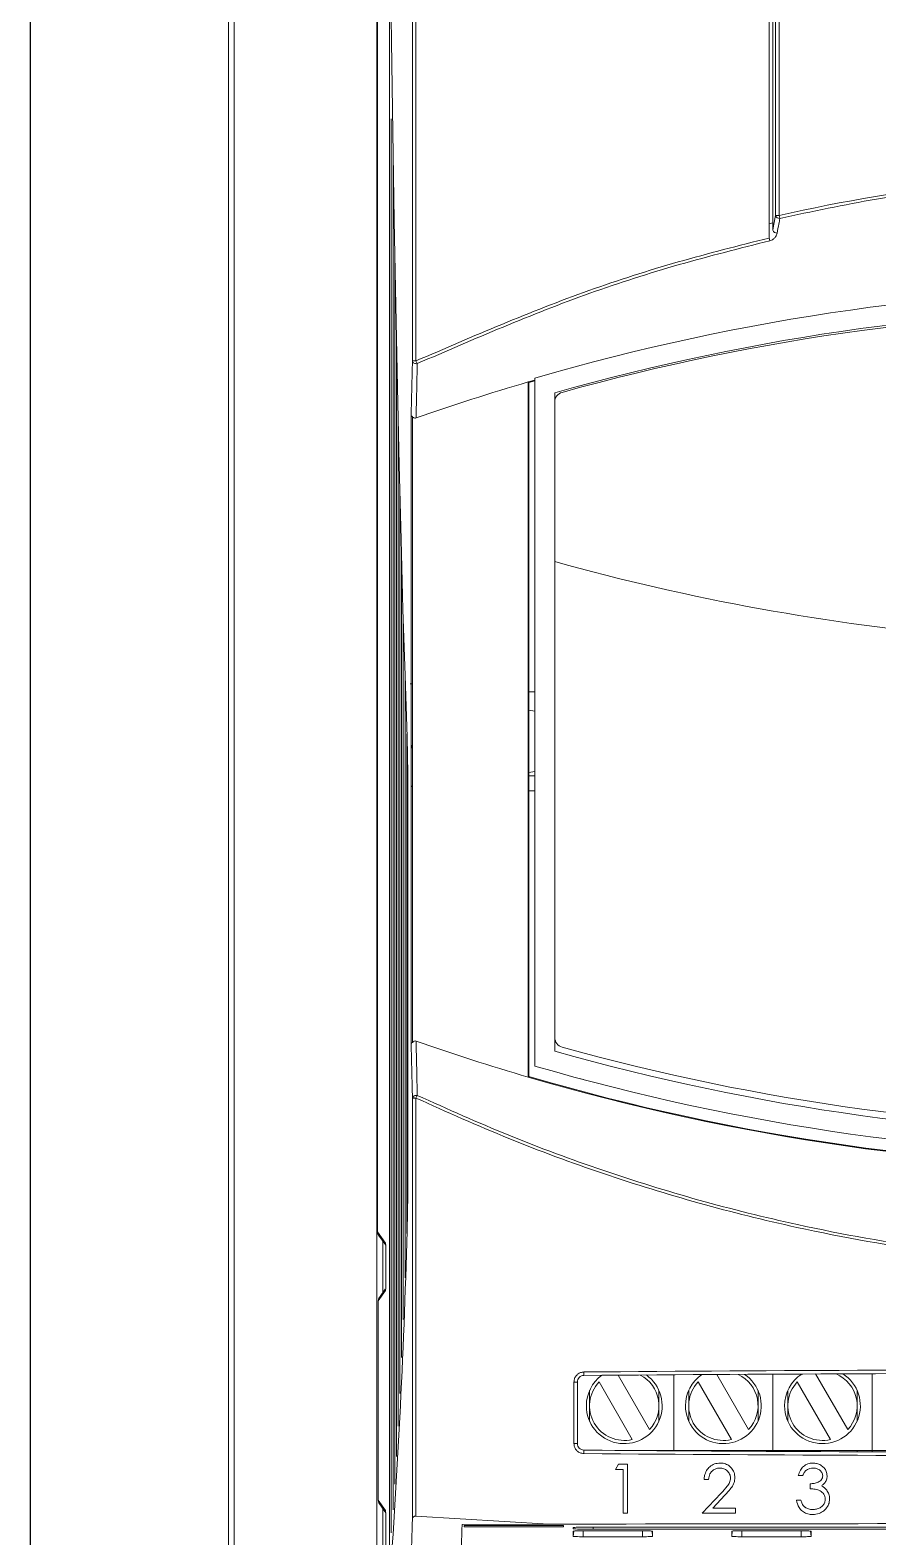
# Model space of a CAD drawing. Header units: millimetres. Extents: x -829 to 2887, y -460 to 1788.
# Drawn here: x -829 to -786.3, y 487.2 to 563.2 of the extents above; entities that cross this region are included whole.
import ezdxf

# ---------------------------------------------------------------- set-up
doc = ezdxf.new("R2010")
doc.units = ezdxf.units.MM
doc.layers.add('Inversor', color=4, linetype='Continuous')

msp = doc.modelspace()

# ---------------------------------------------------------------- linework, layer by layer
msp.add_line((-829.025, 844.568), (-829.025, 422.541))
at = {"layer": 'Inversor', "linetype": 'Continuous', "lineweight": 15}
for p, q in [((-819.025, 600.341), (-819.025, 472.541)), ((-818.725, 600.341), (-818.725, 472.541)), ((-809.737, 546.505), (-809.737, 593.276)), ((-809.561, 593.276), (-809.561, 546.505)), ((-791.417, 553.843), (-791.417, 593.081)), ((-791.234, 593.081), (-791.234, 553.843)), ((-811.525, 482.889), (-811.525, 590.263)), ((-810.889, 486.307), (-810.889, 570.383)), ((-810.802, 558.718), (-810.802, 487.374)), ((-810.802, 558.718), (-810.802, 487.369)), ((-810.716, 488.525), (-810.716, 557.332)), ((-791.741, 553.43), (-791.558, 553.474)), ((-803.553, 510.923), (-803.556, 545.645)), ((-802.556, 544.892), (-802.553, 511.676)), ((-810.456, 543.491), (-810.456, 492.758)), ((-810.456, 543.487), (-810.456, 492.753)), ((-810.371, 494.397), (-810.371, 539.842)), ((-810.284, 536.475), (-810.284, 496.213)), ((-810.284, 536.472), (-810.284, 496.209)), ((-810.198, 498.129), (-810.198, 533.329)), ((-810.111, 530.355), (-810.111, 500.237)), ((-810.111, 530.351), (-810.111, 500.241)), ((-809.732, 530.207), (-809.845, 530.212)), ((-810.026, 502.465), (-810.026, 527.681)), ((-803.554, 525.78), (-803.862, 525.732)), ((-809.737, 488.067), (-809.737, 509.307)), ((-809.672, 509.307), (-809.672, 509.406)), ((-809.561, 509.307), (-809.561, 488.208)), ((-811.497, 502.562), (-811.496, 502.559)), ((-811.496, 502.559), (-811.094, 501.989)), ((-811.441, 502.386), (-811.086, 501.883)), ((-811.225, 502.08), (-811.225, 499.503)), ((-811.078, 501.348), (-811.078, 500.235)), ((-811.078, 501.348), (-811.078, 501.348)), ((-811.078, 501.348), (-811.078, 500.235)), ((-811.094, 499.594), (-811.46, 499.075)), ((-811.116, 499.658), (-811.405, 499.248)), ((-811.078, 500.235), (-811.078, 500.235)), ((-811.46, 489.008), (-811.46, 499.075)), ((-801.083, 495.483), (-801.083, 495.308)), ((-794.382, 495.356), (-792.777, 492.577)), ((-789.398, 495.384), (-787.777, 492.577)), ((-801.588, 494.974), (-801.588, 491.874)), ((-801.588, 494.974), (-801.414, 494.974)), ((-801.414, 494.974), (-801.414, 491.874)), ((-800.799, 493.008), (-800.799, 494.549)), ((-798.643, 492.076), (-800.32, 494.981)), ((-795.799, 493.009), (-795.799, 494.549)), ((-790.799, 493.009), (-790.799, 494.549)), ((-787.299, 494.55), (-787.299, 493.009)), ((-801.588, 491.874), (-801.414, 491.874)), ((-801.083, 491.365), (-801.083, 491.541)), ((-795.798, 491.502), (-795.798, 491.529)), ((-790.798, 491.472), (-790.798, 491.529)), ((-787.298, 491.529), (-787.298, 491.455)), ((-799.484, 490.57), (-799.104, 490.57)), ((-789.669, 489.842), (-789.669, 489.589)), ((-811.46, 489.008), (-811.094, 488.489)), ((-794.157, 489.376), (-795.115, 488.354)), ((-794.586, 488.608), (-793.968, 489.267)), ((-811.405, 488.835), (-811.086, 488.383)), ((-811.225, 488.58), (-811.225, 486.003)), ((-802.855, 487.804), (-809.561, 488.208)), ((-795.115, 488.354), (-793.437, 488.354)), ((-793.437, 488.608), (-794.586, 488.608)), ((-811.078, 487.848), (-811.078, 486.735)), ((-811.078, 487.848), (-811.078, 487.848)), ((-811.078, 487.848), (-811.078, 486.735)), ((-807.232, 487.788), (-802.855, 487.804)), ((-802.123, 487.735), (-807.123, 487.735)), ((-807.123, 487.735), (-807.123, 487.67)), ((-807.123, 487.67), (-802.123, 487.67)), ((-802.129, 487.735), (-802.123, 487.67)), ((-802.123, 487.67), (-802.123, 487.735)), ((-801.617, 487.636), (-801.623, 487.57)), ((-801.623, 487.635), (-801.623, 487.57)), ((-801.623, 487.454), (-801.623, 487.181)), ((-801.599, 487.452), (-801.623, 487.181)), ((-798.123, 487.464), (-801.123, 487.464)), ((-801.123, 487.464), (-801.123, 487.171)), ((-742.623, 487.656), (-800.623, 487.656)), ((-800.623, 487.656), (-800.623, 487.549)), ((-800.623, 487.549), (-742.623, 487.549)), ((-798.123, 487.464), (-798.123, 487.171)), ((-797.647, 487.456), (-797.623, 487.181)), ((-797.623, 487.181), (-797.623, 487.454)), ((-793.623, 487.454), (-793.623, 487.181)), ((-793.599, 487.452), (-793.623, 487.181)), ((-790.123, 487.464), (-793.123, 487.464)), ((-793.123, 487.464), (-793.123, 487.171)), ((-790.123, 487.464), (-790.123, 487.171)), ((-789.647, 487.456), (-789.623, 487.181)), ((-789.623, 487.181), (-789.623, 487.454)), ((-801.123, 487.171), (-798.123, 487.171)), ((-793.123, 487.171), (-790.123, 487.171))]:
    msp.add_line(p, q, dxfattribs=at)
at = {"layer": 'Inversor', "linetype": 'Continuous', "lineweight": 0}
for p, q in [((-791.741, 552.711), (-791.741, 595.019)), ((-791.558, 594.413), (-791.558, 553.1)), ((-791.417, 553.843), (-791.234, 553.843)), ((-810.629, 552.122), (-810.629, 489.82)), ((-810.543, 491.21), (-810.543, 547.604)), ((-809.737, 546.505), (-809.561, 546.505)), ((-803.556, 545.545), (-803.897, 545.446)), ((-803.897, 545.446), (-803.897, 510.365)), ((-803.556, 545.509), (-803.862, 545.42)), ((-803.862, 545.42), (-803.862, 510.392)), ((-809.8, 512.058), (-809.8, 543.754)), ((-809.732, 512.116), (-809.732, 543.696)), ((-803.862, 529.807), (-803.555, 529.807)), ((-803.862, 528.883), (-803.554, 528.835)), ((-803.862, 525.565), (-803.554, 525.565)), ((-809.971, 525.043), (-809.971, 505.043)), ((-803.554, 524.807), (-803.862, 524.807)), ((-809.737, 509.307), (-809.561, 509.307)), ((-799.362, 495.321), (-797.777, 492.576)), ((-796.549, 495.342), (-796.548, 491.529)), ((-791.549, 495.373), (-791.548, 491.529)), ((-786.549, 495.397), (-786.548, 491.529)), ((-797.299, 494.549), (-797.299, 493.008)), ((-793.643, 492.077), (-795.32, 494.981)), ((-792.299, 494.549), (-792.299, 493.009)), ((-788.643, 492.077), (-790.32, 494.982)), ((-796.548, 491.529), (-799.519, 491.529)), ((-797.298, 491.529), (-797.298, 491.512)), ((-796.548, 491.507), (-796.548, 491.529)), ((-791.548, 491.529), (-796.548, 491.529)), ((-792.298, 491.529), (-792.298, 491.48)), ((-791.548, 491.476), (-791.548, 491.529)), ((-786.548, 491.529), (-791.548, 491.529)), ((-781.548, 491.53), (-786.548, 491.529)), ((-786.548, 491.451), (-786.548, 491.529)), ((-799.339, 490.824), (-799.484, 490.57)), ((-798.882, 490.824), (-799.339, 490.824)), ((-799.104, 490.57), (-799.104, 488.354)), ((-798.882, 488.354), (-798.882, 490.824)), ((-795.02, 490.064), (-794.798, 490.064)), ((-790.271, 490.254), (-790.049, 490.254)), ((-790.144, 489.019), (-790.366, 489.019)), ((-799.104, 488.354), (-798.882, 488.354)), ((-793.437, 488.354), (-793.437, 488.608))]:
    msp.add_line(p, q, dxfattribs=at)
at = {"layer": 'Inversor', "linetype": 'Continuous', "lineweight": 15, "flags": 128}
for points in [[(-811.033, 587.387), (-810.998, 582.249), (-810.956, 577.191), (-810.908, 572.229), (-810.854, 567.375), (-810.794, 562.643), (-810.727, 558.045), (-810.655, 553.595), (-810.577, 549.304), (-810.493, 545.184), (-810.405, 541.246), (-810.311, 537.502), (-810.213, 533.961), (-810.11, 530.632), (-810.003, 527.526)], [(-791.558, 553.1), (-791.515, 553.327), (-791.417, 553.843)], [(-809.732, 526.741), (-809.735, 526.827), (-809.744, 527.091)], [(-801.099, 510.238), (-801.244, 510.27), (-801.385, 510.315)]]:
    msp.add_lwpolyline(points, dxfattribs=at)
at = {"layer": 'Inversor', "linetype": 'Continuous', "lineweight": 0, "flags": 128}
for points in [[(-809.737, 546.505), (-809.731, 546.475), (-809.716, 546.446), (-809.691, 546.42), (-809.66, 546.399), (-809.622, 546.382), (-809.58, 546.372), (-809.535, 546.368), (-809.491, 546.371)], [(-809.491, 509.441), (-809.535, 509.444), (-809.58, 509.44), (-809.622, 509.43), (-809.66, 509.413), (-809.691, 509.392), (-809.716, 509.366), (-809.731, 509.337), (-809.737, 509.307)]]:
    msp.add_lwpolyline(points, dxfattribs=at)
at = {"layer": 'Inversor', "linetype": 'Continuous', "lineweight": 0}
for centre, radius, start, end in [((-791.213, 553.922), 0.219, 201.18319, 273.87845), ((-788.806, 554.385), 2.487, 192.57901, 195.89623), ((-791.353, 553.179), 0.219, 201.20209, 273.95219), ((-789.331, 553.268), 2.473, 193.00462, 196.3438), ((-771.724, 435.598), 113.487, 74.43548, 105.5724), ((-808.259, 547.096), 1.429, 204.40163, 210.45), ((-802.056, 544.438), 0.5, 105.5724, 180.00394), ((-802.053, 512.358), 0.5, 180.00394, 254.43548), ((-771.583, 620.732), 115, 253.681, 286.2788), ((-771.583, 620.732), 114.965, 253.69404, 286.26575), ((-808.248, 508.71), 1.442, 149.57592, 155.57245), ((-889.108, 504.826), 79.137, 358.39023, 0.15707), ((-799.049, 493.779), 1.75, 316.60549, 62.42005), ((-794.049, 493.779), 1.75, 316.60549, 64.83447), ((-789.049, 493.779), 1.75, 316.60549, 66.91747), ((-799.049, 493.779), 1.75, 136.60549, 283.40239), ((-794.049, 493.779), 1.75, 136.60549, 283.40239), ((-789.049, 493.779), 1.75, 136.60549, 283.40239)]:
    msp.add_arc(centre, radius, start, end, dxfattribs=at)
at = {"layer": 'Inversor', "linetype": 'Continuous', "lineweight": 15}
for centre, radius, start, end in [((-771.474, 435.485), 114.737, 73.77069, 106.23718), ((-771.474, 435.485), 113.737, 74.14833, 105.85954), ((-771.592, 435.076), 115, 106.31454, 109.27496), ((-771.675, 647.141), 114.987, 254.42165, 265.01643), ((-886.967, 525.278), 76.996, 359.82501, 1.67281), ((-771.583, 620.732), 115, 250.72052, 253.681), ((-771.736, 621.202), 113.487, 254.43548, 285.5724), ((-771.486, 621.088), 113.737, 254.14833, 285.85954), ((-771.486, 621.088), 114.737, 253.77069, 286.23718), ((-1754.923, 537.407), 945.543, 357.882173, 357.961809), ((-811.196, 502.559), 0.3, 179.96719, 215.2076), ((-1224.104, 514.273), 414.266, 355.77837, 358.38579), ((-799.049, 493.779), 1.912, 180.00394, 54.33517), ((-799.049, 493.779), 1.912, 126.53897, 180.00394), ((-794.049, 493.779), 1.912, 180.00394, 56.03856), ((-794.049, 493.779), 1.912, 124.67532, 180.00394), ((-789.049, 493.779), 1.912, 180.00394, 57.43964), ((-789.049, 493.779), 1.912, 123.11453, 180.00394)]:
    msp.add_arc(centre, radius, start, end, dxfattribs=at)
for centre, major_axis, ratio, start_param, end_param in [((-811.16, 499.075), (0.173, 0.245), 0.999087, 1.570796, 2.186203), ((-771.623, 467.793), (317.867, 0), 0.087489, 1.477982, 1.663611), ((-771.623, 467.793), (315.867, 0), 0.087489, 1.477392, 1.6642), ((-771.623, 519.055), (315.867, 0), 0.087489, 4.618985, 4.805793), ((-771.623, 519.055), (317.867, 0), 0.087489, 4.619575, 4.805203), ((-811.16, 489.008), (-0.173, 0.245), 0.999087, 0.955389, 1.570796), ((-771.623, 481.178), (317.867, 0), 0.020947, 1.472384, 1.669208)]:
    msp.add_ellipse(centre, major_axis=major_axis, ratio=ratio, start_param=start_param, end_param=end_param, dxfattribs=at)
for points, knots in [([(-811.497, 570.523), (-811.497, 570.52), (-811.497, 570.516), (-811.497, 570.501), (-811.498, 570.481), (-811.498, 570.09), (-811.498, 568.24), (-811.497, 560.426), (-811.498, 551.902), (-811.498, 543.224), (-811.498, 539.674), (-811.498, 537.244), (-811.498, 536.434)], [0, 0, 0, 0, 0.000648, 0.001243, 0.001832, 0.002601, 0.035226, 0.165725, 0.687719, 0.786313, 0.928771, 1, 1, 1, 1]), ([(-791.234, 553.843), (-788.004, 554.579), (-784.751, 555.132), (-778.202, 555.872), (-774.905, 556.06), (-768.267, 556.059), (-764.971, 555.87), (-758.423, 555.128), (-755.171, 554.574), (-751.942, 553.837)], [0, 0, 0, 0, 0.25, 0.25, 0.5, 0.5, 0.75, 0.75, 1, 1, 1, 1]), ([(-751.977, 553.698), (-753.58, 554.037), (-756.791, 554.717), (-761.694, 555.399), (-766.655, 555.827), (-771.617, 555.964), (-776.55, 555.824), (-781.449, 555.405), (-786.346, 554.728), (-789.579, 554.045), (-791.198, 553.703)], [0, 0, 0, 0, 0.124379, 0.249168, 0.375233, 0.501739, 0.625255, 0.749189, 0.874384, 1, 1, 1, 1]), ([(-791.198, 553.703), (-791.216, 553.608), (-791.263, 553.36), (-791.309, 553.112), (-791.338, 552.96)], [0, 0, 0, 0, 0.385607, 1, 1, 1, 1]), ([(-809.561, 546.505), (-806.678, 547.754), (-802.351, 549.629), (-796.341, 551.55), (-793.276, 552.324), (-791.741, 552.711)], [0, 0, 0, 0, 0.499042, 0.749161, 1, 1, 1, 1]), ([(-791.705, 552.572), (-793.232, 552.186), (-796.292, 551.413), (-802.291, 549.495), (-806.614, 547.619), (-809.491, 546.371)], [0, 0, 0, 0, 0.250108, 0.500947, 1, 1, 1, 1]), ([(-809.8, 543.754), (-809.79, 544.216), (-809.769, 545.134), (-809.747, 546.05), (-809.737, 546.505)], [0, 0, 0, 0, 0.503581, 1, 1, 1, 1]), ([(-809.491, 546.371), (-809.502, 545.916), (-809.522, 545.003), (-809.543, 544.089), (-809.554, 543.63)], [0, 0, 0, 0, 0.498115, 1, 1, 1, 1]), ([(-809.554, 543.63), (-809.569, 543.626), (-809.6, 543.618), (-809.648, 543.628), (-809.695, 543.653), (-809.719, 543.681), (-809.732, 543.696)], [0, 0, 0, 0, 0.234034, 0.46827, 0.698307, 1, 1, 1, 1]), ([(-811.498, 536.434), (-811.498, 536.234), (-811.498, 535.234), (-811.498, 531.034), (-811.498, 524.685), (-811.498, 517.566), (-811.498, 512.595), (-811.498, 509.271), (-811.498, 507.048), (-811.498, 505.561), (-811.498, 504.567), (-811.498, 503.902), (-811.498, 503.504), (-811.498, 503.129), (-811.498, 502.882), (-811.498, 502.662), (-811.498, 502.623), (-811.498, 502.589), (-811.497, 502.573), (-811.497, 502.564), (-811.497, 502.562), (-811.497, 502.562)], [0, 0, 0, 0, 0.017702, 0.088511, 0.371745, 0.579638, 0.718676, 0.811664, 0.873853, 0.915444, 0.943261, 0.961864, 0.974306, 0.978466, 0.995108, 0.996049, 0.99799, 0.998527, 0.999154, 0.999748, 1, 1, 1, 1]), ([(-809.8, 527.112), (-809.8, 527.111), (-809.784, 527.099), (-809.764, 527.095), (-809.744, 527.091)], [0, 0, 0, 0, 0.051162, 1, 1, 1, 1]), ([(-809.732, 525.034), (-809.743, 525.035), (-809.768, 525.037), (-809.788, 525.046), (-809.8, 525.05)], [0, 0, 0, 0, 0.391703, 1, 1, 1, 1]), ([(-809.737, 509.307), (-809.747, 509.762), (-809.769, 510.678), (-809.79, 511.596), (-809.8, 512.058)], [0, 0, 0, 0, 0.496416, 1, 1, 1, 1]), ([(-809.732, 512.116), (-809.712, 512.143), (-809.685, 512.166), (-809.622, 512.192), (-809.586, 512.193), (-809.554, 512.182)], [0, 0, 0, 0, 0.5, 0.5, 1, 1, 1, 1]), ([(-809.554, 512.182), (-809.543, 511.723), (-809.522, 510.809), (-809.502, 509.895), (-809.491, 509.441)], [0, 0, 0, 0, 0.501883, 1, 1, 1, 1]), ([(-733.686, 509.28), (-735.879, 508.314), (-740.28, 506.378), (-747.21, 504.11), (-754.379, 502.353), (-761.613, 501.221), (-768.815, 500.698), (-775.967, 500.76), (-783.175, 501.419), (-789.631, 502.555), (-795.277, 503.958), (-800.124, 505.46), (-804.904, 507.218), (-808.005, 508.609), (-809.561, 509.307)], [0, 0, 0, 0, 0.091973, 0.184528, 0.279001, 0.374178, 0.464028, 0.554516, 0.647012, 0.740193, 0.804853, 0.869514, 0.93452, 1, 1, 1, 1]), ([(-809.491, 509.441), (-807.96, 508.753), (-804.89, 507.374), (-800.14, 505.621), (-795.281, 504.109), (-789.704, 502.72), (-783.377, 501.596), (-776.273, 500.918), (-769.047, 500.826), (-761.803, 501.343), (-754.629, 502.455), (-747.548, 504.165), (-740.539, 506.431), (-736.021, 508.417), (-733.755, 509.413)], [0, 0, 0, 0, 0.064569, 0.129452, 0.194335, 0.259814, 0.349674, 0.440157, 0.532637, 0.625816, 0.717712, 0.810266, 0.904809, 1, 1, 1, 1]), ([(-811.494, 502.524), (-811.493, 502.516), (-811.488, 502.473), (-811.469, 502.427), (-811.446, 502.393), (-811.443, 502.389), (-811.443, 502.388), (-811.442, 502.387)], [0, 0, 0, 0, 0.160498, 0.903729, 0.971628, 0.996804, 1, 1, 1, 1]), ([(-811.094, 501.989), (-811.093, 501.985), (-811.09, 501.975), (-811.086, 501.902), (-811.082, 501.758), (-811.079, 501.565), (-811.079, 501.42), (-811.078, 501.348)], [0, 0, 0, 0, 0.121532, 0.339155, 0.560122, 0.779992, 1, 1, 1, 1]), ([(-811.089, 501.941), (-811.089, 501.941), (-811.089, 501.943), (-811.088, 501.931), (-811.086, 501.894), (-811.083, 501.796), (-811.08, 501.627), (-811.079, 501.458), (-811.079, 501.358), (-811.079, 501.335)], [0, 0, 0, 0, 0.002095, 0.073221, 0.197222, 0.401276, 0.651578, 0.919698, 1, 1, 1, 1]), ([(-811.078, 500.235), (-811.078, 500.195), (-811.079, 500.084), (-811.08, 499.909), (-811.084, 499.74), (-811.088, 499.623), (-811.092, 499.604), (-811.094, 499.594)], [0, 0, 0, 0, 0.12142, 0.339055, 0.560023, 0.779946, 1, 1, 1, 1]), ([(-811.079, 500.202), (-811.079, 500.158), (-811.079, 500.036), (-811.081, 499.853), (-811.085, 499.715), (-811.088, 499.649), (-811.089, 499.646), (-811.089, 499.645)], [0, 0, 0, 0, 0.161634, 0.446934, 0.735593, 0.913654, 1, 1, 1, 1]), ([(-801.083, 495.483), (-801.141, 495.477), (-801.255, 495.465), (-801.408, 495.375), (-801.522, 495.245), (-801.58, 495.102), (-801.586, 495.01), (-801.588, 494.974)], [0, 0, 0, 0, 0.2167925, 0.4337865, 0.6503452, 0.8660329, 1, 1, 1, 1]), ([(-801.083, 495.308), (-801.171, 495.307), (-801.256, 495.271), (-801.378, 495.148), (-801.414, 495.062), (-801.414, 494.974)], [0, 0, 0, 0, 0.5, 0.5, 1, 1, 1, 1]), ([(-801.588, 491.874), (-801.583, 491.817), (-801.572, 491.703), (-801.485, 491.551), (-801.356, 491.436), (-801.214, 491.375), (-801.12, 491.368), (-801.083, 491.365)], [0, 0, 0, 0, 0.214323, 0.428903, 0.643957, 0.85993, 1, 1, 1, 1]), ([(-801.414, 491.874), (-801.414, 491.787), (-801.378, 491.701), (-801.256, 491.578), (-801.171, 491.542), (-801.083, 491.541)], [0, 0, 0, 0, 0.5, 0.5, 1, 1, 1, 1]), ([(-794.214, 490.887), (-794.309, 490.879), (-794.498, 490.863), (-794.737, 490.716), (-794.914, 490.508), (-795.003, 490.281), (-795.015, 490.127), (-795.02, 490.064)], [0, 0, 0, 0, 0.219926, 0.441897, 0.637299, 0.852131, 1, 1, 1, 1]), ([(-794.798, 490.064), (-794.783, 490.16), (-794.757, 490.317), (-794.624, 490.494), (-794.474, 490.594), (-794.333, 490.63), (-794.251, 490.633), (-794.226, 490.634)], [0, 0, 0, 0, 0.320994, 0.522019, 0.72347, 0.916229, 1, 1, 1, 1]), ([(-793.468, 490.153), (-793.476, 490.24), (-793.493, 490.416), (-793.632, 490.64), (-793.823, 490.806), (-794.03, 490.879), (-794.163, 490.885), (-794.214, 490.887)], [0, 0, 0, 0, 0.223223, 0.448202, 0.658167, 0.867193, 1, 1, 1, 1]), ([(-789.536, 490.887), (-789.622, 490.88), (-789.795, 490.864), (-790.016, 490.73), (-790.19, 490.523), (-790.242, 490.35), (-790.271, 490.254)], [0, 0, 0, 0, 0.244571, 0.491062, 0.716485, 1, 1, 1, 1]), ([(-790.049, 490.254), (-790.025, 490.306), (-789.975, 490.411), (-789.855, 490.548), (-789.696, 490.623), (-789.583, 490.631), (-789.533, 490.634)], [0, 0, 0, 0, 0.252631, 0.5070953, 0.779329, 1, 1, 1, 1]), ([(-788.814, 490.245), (-788.823, 490.318), (-788.84, 490.463), (-788.961, 490.652), (-789.134, 490.79), (-789.333, 490.873), (-789.471, 490.883), (-789.536, 490.887)], [0, 0, 0, 0, 0.202744, 0.406057, 0.609985, 0.819351, 1, 1, 1, 1]), ([(-793.968, 489.267), (-793.909, 489.331), (-793.79, 489.459), (-793.625, 489.663), (-793.491, 489.893), (-793.476, 490.067), (-793.468, 490.153)], [0, 0, 0, 0, 0.2513342, 0.5028604, 0.7561686, 1, 1, 1, 1]), ([(-789.036, 490.246), (-789.038, 490.212), (-789.042, 490.177), (-789.065, 490.111), (-789.082, 490.081), (-789.145, 489.998), (-789.204, 489.957), (-789.329, 489.897), (-789.394, 489.876), (-789.531, 489.848), (-789.6, 489.844), (-789.669, 489.842)], [0, 0, 0, 0, 0.125, 0.125, 0.25, 0.25, 0.5, 0.5, 0.75, 0.75, 1, 1, 1, 1]), ([(-789.103, 489.737), (-789.061, 489.767), (-788.966, 489.836), (-788.858, 489.988), (-788.818, 490.138), (-788.815, 490.224), (-788.814, 490.245)], [0, 0, 0, 0, 0.252338, 0.577406, 0.895748, 1, 1, 1, 1]), ([(-790.366, 489.019), (-790.331, 488.888), (-790.276, 488.675), (-790.07, 488.447), (-789.849, 488.325), (-789.663, 488.294), (-789.562, 488.291), (-789.542, 488.291)], [0, 0, 0, 0, 0.331837, 0.538661, 0.745648, 0.951471, 1, 1, 1, 1]), ([(-789.542, 488.291), (-789.431, 488.301), (-789.228, 488.319), (-788.967, 488.468), (-788.792, 488.677), (-788.699, 488.895), (-788.691, 489.035), (-788.688, 489.088)], [0, 0, 0, 0, 0.255909, 0.465916, 0.676765, 0.878652, 1, 1, 1, 1]), ([(-788.909, 489.067), (-788.915, 489.012), (-788.925, 488.903), (-789.021, 488.75), (-789.164, 488.625), (-789.35, 488.553), (-789.478, 488.547), (-789.538, 488.544)], [0, 0, 0, 0, 0.178091, 0.356947, 0.579371, 0.800765, 1, 1, 1, 1]), ([(-788.688, 489.088), (-788.69, 489.127), (-788.693, 489.206), (-788.73, 489.36), (-788.793, 489.46), (-788.835, 489.527)], [0, 0, 0, 0, 0.251318, 0.503187, 1, 1, 1, 1]), ([(-811.094, 488.489), (-811.09, 488.483), (-811.086, 488.411), (-811.08, 488.176), (-811.078, 488.014), (-811.078, 487.848)], [0, 0, 0, 0, 0.5, 0.5, 1, 1, 1, 1]), ([(-811.089, 488.441), (-811.089, 488.441), (-811.089, 488.443), (-811.088, 488.431), (-811.086, 488.394), (-811.083, 488.296), (-811.08, 488.127), (-811.079, 487.958), (-811.079, 487.858), (-811.079, 487.835)], [0, 0, 0, 0, 0.002095, 0.07322, 0.197221, 0.401274, 0.651546, 0.919698, 1, 1, 1, 1]), ([(-809.561, 488.208), (-809.578, 488.208), (-809.613, 488.207), (-809.663, 488.19), (-809.707, 488.157), (-809.732, 488.113), (-809.735, 488.08), (-809.737, 488.067)], [0, 0, 0, 0, 0.16332, 0.326233, 0.538031, 0.818354, 1, 1, 1, 1]), ([(-810.544, 472.47), (-810.499, 472.836), (-810.409, 473.57), (-810.275, 475.247), (-810.144, 477.359), (-810.009, 480.134), (-809.87, 483.611), (-809.781, 486.576), (-809.737, 488.067)], [0, 0, 0, 0, 0.152069, 0.305152, 0.461481, 0.618953, 0.808417, 1, 1, 1, 1]), ([(-808.029, 472.47), (-807.984, 472.836), (-807.894, 473.57), (-807.761, 475.247), (-807.631, 477.357), (-807.497, 480.1), (-807.362, 483.495), (-807.276, 486.352), (-807.232, 487.788)], [0, 0, 0, 0, 0.153706, 0.308442, 0.466472, 0.625659, 0.81185, 1, 1, 1, 1]), ([(-800.623, 487.656), (-800.735, 487.655), (-800.96, 487.655), (-801.26, 487.651), (-801.486, 487.646), (-801.606, 487.64), (-801.618, 487.636), (-801.623, 487.635)], [0, 0, 0, 0, 0.2145875, 0.4291962, 0.6439458, 0.8584634, 1, 1, 1, 1]), ([(-801.623, 487.57), (-801.612, 487.567), (-801.59, 487.563), (-801.418, 487.556), (-801.164, 487.552), (-800.883, 487.549), (-800.697, 487.549), (-800.623, 487.549)], [0, 0, 0, 0, 0.214461, 0.42894, 0.643615, 0.858129, 1, 1, 1, 1]), ([(-801.123, 487.464), (-801.18, 487.464), (-801.292, 487.464), (-801.443, 487.462), (-801.555, 487.459), (-801.614, 487.456), (-801.621, 487.454), (-801.623, 487.454)], [0, 0, 0, 0, 0.215976, 0.429736, 0.647513, 0.858188, 1, 1, 1, 1]), ([(-793.123, 487.464), (-793.18, 487.464), (-793.292, 487.464), (-793.443, 487.462), (-793.555, 487.459), (-793.614, 487.456), (-793.621, 487.454), (-793.623, 487.454)], [0, 0, 0, 0, 0.2159702, 0.4297571, 0.6475275, 0.8581966, 1, 1, 1, 1]), ([(-789.623, 487.454), (-789.629, 487.455), (-789.64, 487.457), (-789.726, 487.46), (-789.854, 487.463), (-789.994, 487.464), (-790.086, 487.464), (-790.123, 487.464)], [0, 0, 0, 0, 0.215775, 0.429433, 0.647114, 0.857799, 1, 1, 1, 1]), ([(-801.623, 487.181), (-801.623, 487.179), (-801.569, 487.176), (-801.384, 487.172), (-801.254, 487.171), (-801.123, 487.171)], [3.141593, 3.141593, 3.141593, 3.141593, 3.926991, 3.926991, 4.712364, 4.712364, 4.712364, 4.712364]), ([(-798.123, 487.171), (-797.992, 487.171), (-797.862, 487.172), (-797.677, 487.176), (-797.623, 487.179), (-797.623, 487.181)], [4.712389, 4.712389, 4.712389, 4.712389, 5.497787, 5.497787, 6.283185, 6.283185, 6.283185, 6.283185]), ([(-793.623, 487.181), (-793.623, 487.179), (-793.569, 487.176), (-793.384, 487.172), (-793.254, 487.171), (-793.123, 487.171)], [0, 0, 0, 0, 0.785398, 0.785398, 1.570796, 1.570796, 1.570796, 1.570796]), ([(-790.123, 487.171), (-790.067, 487.171), (-789.954, 487.171), (-789.803, 487.173), (-789.691, 487.176), (-789.632, 487.179), (-789.626, 487.181), (-789.623, 487.181)], [0, 0, 0, 0, 0.21597, 0.429757, 0.647528, 0.858197, 1, 1, 1, 1])]:
    msp.add_open_spline(points, degree=3, knots=knots, dxfattribs=at)
at = {"layer": 'Inversor', "linetype": 'Continuous', "lineweight": 0}
for points, knots in [([(-791.705, 552.572), (-791.678, 552.58), (-791.609, 552.6), (-791.505, 552.668), (-791.391, 552.79), (-791.358, 552.897), (-791.338, 552.96)], [0, 0, 0, 0, 0.126472, 0.327399, 0.597681, 1, 1, 1, 1]), ([(-809.732, 543.696), (-809.737, 543.698), (-809.759, 543.706), (-809.789, 543.725), (-809.8, 543.744), (-809.8, 543.754), (-809.8, 543.754)], [0, 0, 0, 0, 0.103487, 0.542233, 0.980336, 1, 1, 1, 1]), ([(-809.732, 512.116), (-809.748, 512.109), (-809.78, 512.095), (-809.797, 512.074), (-809.8, 512.062), (-809.8, 512.058), (-809.8, 512.058)], [0, 0, 0, 0, 0.417761, 0.834839, 0.980344, 1, 1, 1, 1]), ([(-794.226, 490.634), (-794.158, 490.632), (-794.09, 490.624), (-793.962, 490.576), (-793.905, 490.54), (-793.803, 490.448), (-793.761, 490.393), (-793.703, 490.27), (-793.692, 490.202), (-793.69, 490.133)], [0, 0, 0, 0, 0.25, 0.25, 0.5, 0.5, 0.75, 0.75, 1, 1, 1, 1]), ([(-789.533, 490.634), (-789.474, 490.632), (-789.416, 490.627), (-789.303, 490.597), (-789.251, 490.572), (-789.155, 490.505), (-789.114, 490.464), (-789.052, 490.363), (-789.037, 490.305), (-789.036, 490.246)], [0, 0, 0, 0, 0.25, 0.25, 0.5, 0.5, 0.75, 0.75, 1, 1, 1, 1]), ([(-793.69, 490.133), (-793.692, 490.095), (-793.694, 490.057), (-793.708, 489.983), (-793.72, 489.946), (-793.764, 489.84), (-793.806, 489.777), (-793.948, 489.598), (-794.052, 489.486), (-794.157, 489.376)], [0, 0, 0, 0, 0.125, 0.125, 0.25, 0.25, 0.5, 0.5, 1, 1, 1, 1]), ([(-788.835, 489.527), (-788.853, 489.549), (-788.89, 489.594), (-788.976, 489.67), (-789.052, 489.711), (-789.103, 489.737)], [0, 0, 0, 0, 0.251043, 0.502756, 1, 1, 1, 1]), ([(-789.951, 488.678), (-789.975, 488.701), (-790.046, 488.771), (-790.105, 488.893), (-790.134, 488.988), (-790.144, 489.019)], [0, 0, 0, 0, 0.2521323, 0.7500017, 1, 1, 1, 1]), ([(-789.669, 489.589), (-789.583, 489.584), (-789.498, 489.578), (-789.328, 489.549), (-789.246, 489.527), (-789.094, 489.443), (-789.029, 489.383), (-788.96, 489.275), (-788.941, 489.235), (-788.916, 489.153), (-788.911, 489.11), (-788.909, 489.067)], [0, 0, 0, 0, 0.25, 0.25, 0.5, 0.5, 0.75, 0.75, 0.875, 0.875, 1, 1, 1, 1]), ([(-789.538, 488.544), (-789.575, 488.546), (-789.649, 488.548), (-789.783, 488.576), (-789.884, 488.626), (-789.942, 488.671), (-789.951, 488.678)], [0, 0, 0, 0, 0.251028, 0.50239, 0.927915, 1, 1, 1, 1]), ([(-797.623, 487.454), (-797.629, 487.455), (-797.64, 487.457), (-797.726, 487.46), (-797.854, 487.463), (-797.994, 487.464), (-798.086, 487.464), (-798.123, 487.464)], [0, 0, 0, 0, 0.2157854, 0.4294294, 0.6471429, 0.857796, 1, 1, 1, 1])]:
    msp.add_open_spline(points, degree=3, knots=knots, dxfattribs=at)

doc.saveas('drawing.dxf')
